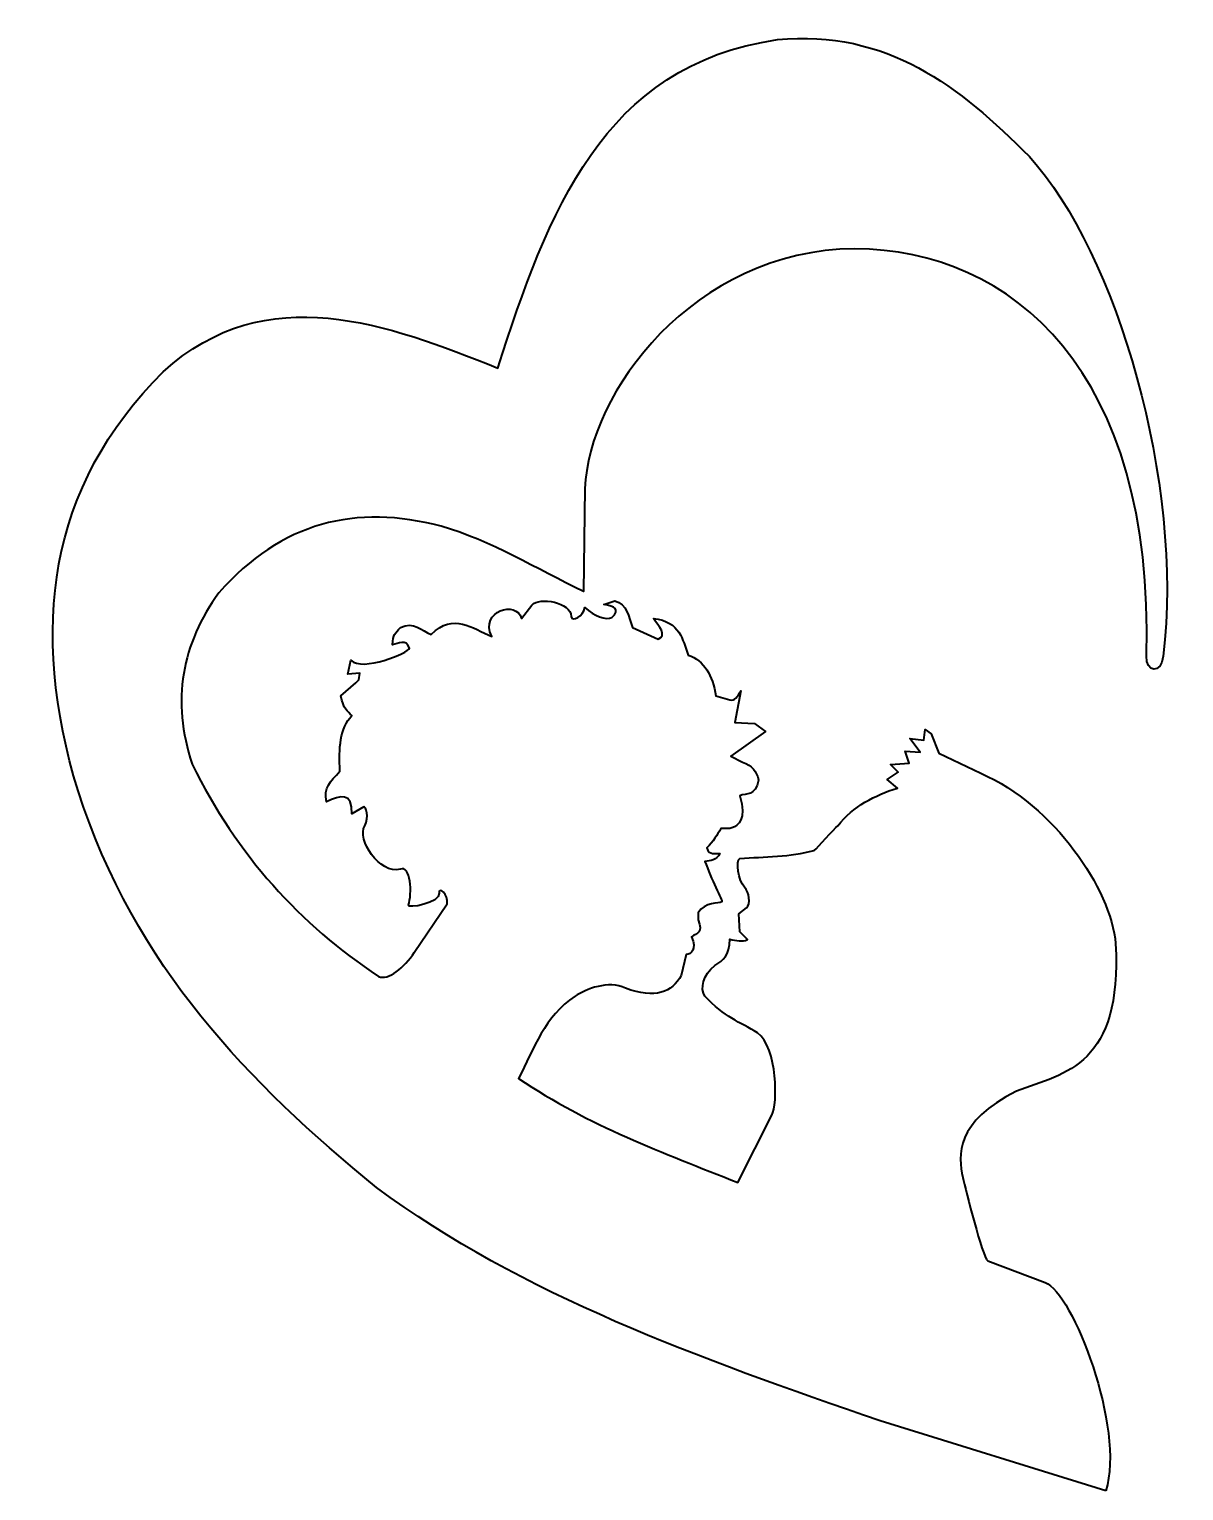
# Model space of a CAD drawing. Header units: centimetres. Extents: x -8.5 to 3.1, y -10.7 to 4.
import ezdxf

# ---------------------------------------------------------------- set-up
doc = ezdxf.new("R2010")
doc.units = ezdxf.units.CM
doc.header["$MEASUREMENT"] = 0
doc.layers.add('Layer 1', color=7, linetype='Continuous')

msp = doc.modelspace()

# ---------------------------------------------------------------- linework, layer by layer
at = {"layer": 'Layer 1', "color": 29, "lineweight": 40}
msp.add_open_spline([(2.34432, -10.72708), (2.54249, -10.09923), (2.00812, -8.73077), (1.73629, -8.6357), (1.73629, -8.6357), (1.73629, -8.6357), (1.15816, -8.41661), (1.15816, -8.41661), (1.15816, -8.41661), (1.105, -8.37677), (0.93872, -7.70658), (0.90897, -7.58006), (0.90897, -7.58006), (0.85661, -7.36188), (0.83455, -7.0148), (1.44723, -6.71363), (1.44723, -6.71363), (1.94775, -6.52813), (2.50598, -6.44862), (2.44399, -5.22974), (2.44399, -5.22974), (2.39278, -4.67733), (1.83084, -3.84559), (1.08839, -3.51681), (1.08839, -3.51681), (1.08839, -3.51681), (0.66804, -3.31763), (0.66804, -3.31763), (0.66804, -3.31763), (0.66804, -3.31763), (0.59001, -3.12318), (0.59001, -3.12318), (0.59001, -3.12318), (0.59001, -3.12318), (0.5302, -3.07861), (0.5302, -3.07861), (0.5302, -3.07861), (0.5302, -3.07861), (0.51731, -3.18414), (0.51731, -3.18414), (0.51731, -3.18414), (0.51731, -3.18414), (0.37535, -3.17006), (0.37535, -3.17006), (0.37535, -3.17006), (0.37535, -3.17006), (0.48036, -3.30767), (0.48036, -3.30767), (0.48036, -3.30767), (0.48036, -3.30767), (0.32782, -3.29771), (0.32782, -3.29771), (0.32782, -3.29771), (0.32782, -3.29771), (0.37072, -3.41722), (0.37072, -3.41722), (0.37072, -3.41722), (0.37072, -3.41722), (0.18023, -3.4313), (0.18023, -3.4313), (0.18023, -3.4313), (0.18023, -3.4313), (0.25705, -3.50806), (0.25705, -3.50806), (0.25705, -3.50806), (0.25705, -3.50806), (0.1479, -3.57958), (0.1479, -3.57958), (0.1479, -3.57958), (0.1479, -3.57958), (0.25111, -3.66619), (0.25111, -3.66619), (0.25111, -3.66619), (0.02389, -3.73892), (-0.19178, -3.84924), (-0.34696, -4.04463), (-0.34696, -4.04463), (-0.38679, -4.07253), (-0.54744, -4.26924), (-0.58618, -4.2936), (-0.58618, -4.2936), (-0.8256, -4.35923), (-1.08195, -4.35716), (-1.33376, -4.37328), (-1.33376, -4.37328), (-1.37324, -4.39189), (-1.34837, -4.60405), (-1.28392, -4.66209), (-1.28392, -4.66209), (-1.23576, -4.71521), (-1.22341, -4.83044), (-1.26398, -4.87122), (-1.26398, -4.87122), (-1.26398, -4.87122), (-1.34372, -4.93098), (-1.34372, -4.93098), (-1.34372, -4.93098), (-1.34372, -4.93098), (-1.33376, -5.11024), (-1.33376, -5.11024), (-1.33376, -5.11024), (-1.33376, -5.11024), (-1.25401, -5.18991), (-1.25401, -5.18991), (-1.25401, -5.18991), (-1.30504, -5.21457), (-1.36949, -5.199), (-1.43343, -5.18493), (-1.43343, -5.18493), (-1.43337, -5.35019), (-1.49825, -5.39941), (-1.58295, -5.44884), (-1.58295, -5.44884), (-1.70103, -5.54115), (-1.73548, -5.68176), (-1.68262, -5.75757), (-1.68262, -5.75757), (-1.49191, -5.96805), (-1.32807, -6.01739), (-1.15434, -6.12605), (-1.15434, -6.12605), (-0.95168, -6.27723), (-0.94983, -6.84814), (-1.00945, -6.95264), (-1.00945, -6.95264), (-1.00945, -6.95264), (-1.35369, -7.62985), (-1.35369, -7.62985), (-1.35369, -7.62985), (-2.09817, -7.33223), (-2.84814, -7.06201), (-3.55655, -6.58416), (-3.55655, -6.58416), (-3.39988, -6.2832), (-3.29254, -5.96107), (-2.98839, -5.75757), (-2.98839, -5.75757), (-2.87566, -5.68524), (-2.65453, -5.59548), (-2.48004, -5.6779), (-2.48004, -5.6779), (-2.18376, -5.7849), (-2.01158, -5.72284), (-1.92185, -5.54843), (-1.92185, -5.54843), (-1.92185, -5.54843), (-1.87201, -5.33929), (-1.87201, -5.33929), (-1.87201, -5.33929), (-1.81708, -5.338), (-1.76466, -5.28565), (-1.81719, -5.16003), (-1.81719, -5.16003), (-1.76521, -5.12731), (-1.69377, -5.11902), (-1.7524, -4.99073), (-1.7524, -4.99073), (-1.7524, -4.99073), (-1.7524, -4.92102), (-1.7524, -4.92102), (-1.7524, -4.92102), (-1.68768, -4.80945), (-1.53985, -4.82429), (-1.51317, -4.81147), (-1.51317, -4.81147), (-1.50175, -4.79825), (-1.62469, -4.57616), (-1.68262, -4.40315), (-1.68262, -4.40315), (-1.62477, -4.39661), (-1.5664, -4.39137), (-1.53311, -4.32348), (-1.53311, -4.32348), (-1.58047, -4.3177), (-1.63968, -4.34746), (-1.66269, -4.26871), (-1.66269, -4.26871), (-1.59834, -4.20397), (-1.56176, -4.13924), (-1.52314, -4.07451), (-1.52314, -4.07451), (-1.52314, -4.07451), (-1.43343, -4.07451), (-1.43343, -4.07451), (-1.43343, -4.07451), (-1.37813, -4.05303), (-1.27971, -4.02679), (-1.31382, -3.82553), (-1.31382, -3.82553), (-1.31382, -3.82553), (-1.33376, -3.74586), (-1.33376, -3.74586), (-1.33376, -3.74586), (-1.26575, -3.71222), (-1.17834, -3.75615), (-1.14437, -3.58652), (-1.14437, -3.58652), (-1.16271, -3.50067), (-1.21041, -3.43683), (-1.30385, -3.40726), (-1.30385, -3.40726), (-1.30385, -3.40726), (-1.42347, -3.3475), (-1.42347, -3.3475), (-1.42347, -3.3475), (-1.42347, -3.3475), (-1.0746, -3.09853), (-1.0746, -3.09853), (-1.0746, -3.09853), (-1.0746, -3.09853), (-1.18424, -3.01886), (-1.18424, -3.01886), (-1.18424, -3.01886), (-1.18424, -3.01886), (-1.38359, -3.0089), (-1.38359, -3.0089), (-1.38359, -3.0089), (-1.38359, -3.0089), (-1.32379, -2.69021), (-1.32379, -2.69021), (-1.32379, -2.69021), (-1.35481, -2.74218), (-1.38424, -2.80052), (-1.43343, -2.77984), (-1.43343, -2.77984), (-1.43343, -2.77984), (-1.57298, -2.74001), (-1.57298, -2.74001), (-1.57298, -2.74001), (-1.60572, -2.53506), (-1.68796, -2.38663), (-1.85208, -2.33169), (-1.85208, -2.33169), (-1.91134, -2.17563), (-1.92665, -1.99395), (-2.20094, -1.96321), (-2.20094, -1.96321), (-2.1473, -2.04238), (-2.05602, -2.13094), (-2.15352, -2.17235), (-2.15352, -2.17235), (-2.15352, -2.17235), (-2.41027, -2.05284), (-2.41027, -2.05284), (-2.41027, -2.05284), (-2.45143, -1.94831), (-2.46086, -1.81842), (-2.58968, -1.78395), (-2.58968, -1.78395), (-2.58968, -1.78395), (-2.69933, -1.82379), (-2.69933, -1.82379), (-2.69933, -1.82379), (-2.5921, -1.84008), (-2.52892, -1.87105), (-2.61959, -1.95325), (-2.61959, -1.95325), (-2.67441, -1.98247), (-2.799, -1.93748), (-2.88871, -1.85366), (-2.88871, -1.85366), (-2.90701, -1.93993), (-3.01665, -2.003), (-3.02826, -1.94329), (-3.02826, -1.94329), (-3.02592, -1.80233), (-3.34623, -1.73994), (-3.42198, -1.82877), (-3.42198, -1.82877), (-3.42198, -1.82877), (-3.52665, -1.96321), (-3.52665, -1.96321), (-3.52665, -1.96321), (-3.57256, -1.77375), (-3.94823, -1.88983), (-3.82568, -2.14247), (-3.82568, -2.14247), (-4.02234, -2.06538), (-4.20731, -1.89699), (-4.4337, -2.12255), (-4.4337, -2.12255), (-4.53259, -2.08699), (-4.61007, -1.98725), (-4.7427, -2.05284), (-4.7427, -2.05284), (-4.79281, -2.11066), (-4.82117, -2.12392), (-4.82123, -2.22677), (-4.82123, -2.22677), (-4.76135, -2.2214), (-4.68868, -2.15854), (-4.65299, -2.26198), (-4.65299, -2.26198), (-4.65948, -2.30732), (-5.12658, -2.50303), (-5.24109, -2.38149), (-5.24109, -2.38149), (-5.24109, -2.38149), (-5.27099, -2.52091), (-5.27099, -2.52091), (-5.27099, -2.52091), (-5.27099, -2.52091), (-5.15138, -2.51095), (-5.15138, -2.51095), (-5.15138, -2.51095), (-5.15138, -2.51095), (-5.16134, -2.58067), (-5.16134, -2.58067), (-5.16134, -2.58067), (-5.16134, -2.58067), (-5.19125, -2.61054), (-5.19125, -2.61054), (-5.19125, -2.61054), (-5.19125, -2.61054), (-5.34076, -2.74001), (-5.34076, -2.74001), (-5.34076, -2.74001), (-5.3176, -2.87325), (-5.27208, -2.89486), (-5.23112, -2.93919), (-5.23112, -2.93919), (-5.34852, -3.06312), (-5.36537, -3.26742), (-5.35073, -3.49689), (-5.35073, -3.49689), (-5.44768, -3.61054), (-5.51702, -3.65524), (-5.48529, -3.80562), (-5.48529, -3.80562), (-5.34518, -3.73477), (-5.22675, -3.70726), (-5.23112, -3.92512), (-5.23112, -3.92512), (-5.23112, -3.92512), (-5.11151, -3.85541), (-5.11151, -3.85541), (-5.11151, -3.85541), (-5.09253, -3.84729), (-5.05131, -3.95775), (-5.10154, -4.04463), (-5.10154, -4.04463), (-5.18274, -4.18508), (-4.95354, -4.5343), (-4.7427, -4.48282), (-4.7427, -4.48282), (-4.63999, -4.43382), (-4.62114, -4.73118), (-4.66296, -4.84135), (-4.66296, -4.84135), (-4.67961, -4.8852), (-4.33427, -4.82022), (-4.35396, -4.72184), (-4.35396, -4.72184), (-4.36298, -4.65066), (-4.25104, -4.73521), (-4.27422, -4.83139), (-4.27422, -4.83139), (-4.27422, -4.83139), (-4.60315, -5.31938), (-4.60315, -5.31938), (-4.60315, -5.31938), (-4.70111, -5.46396), (-4.86909, -5.60781), (-4.96199, -5.55839), (-4.96199, -5.55839), (-5.75071, -5.03924), (-6.38545, -4.34061), (-6.83592, -3.42718), (-6.83592, -3.42718), (-7.04654, -2.78512), (-6.9387, -2.21491), (-6.56679, -1.70428), (-6.56679, -1.70428), (-5.93978, -0.99378), (-5.18651, -0.8089), (-4.33403, -1.03703), (-4.33403, -1.03703), (-3.82691, -1.17911), (-3.37771, -1.46585), (-2.90402, -1.6914), (-2.90402, -1.6914), (-2.90402, -1.6914), (-2.88871, -0.65859), (-2.88871, -0.65859), (-2.88871, -0.65859), (-2.85775, 0.29433), (-1.80381, 1.73881), (-0.17751, 1.75147), (-0.17751, 1.75147), (1.40581, 1.74599), (2.83661, 0.51235), (2.75299, -2.34165), (2.75299, -2.34165), (2.74585, -2.50149), (2.90242, -2.52829), (2.92244, -2.34165), (2.92244, -2.34165), (3.12842, -0.60584), (2.46036, 1.70702), (1.57681, 2.67766), (1.57681, 2.67766), (0.87501, 3.3833), (0.15028, 3.95748), (-0.95498, 3.85281), (-0.95498, 3.85281), (-2.71203, 3.59927), (-3.26126, 2.11483), (-3.76466, 0.55348), (-3.76466, 0.55348), (-4.86708, 0.99093), (-6.08558, 1.46276), (-7.12498, 0.51657), (-7.12498, 0.51657), (-8.28748, -0.63878), (-8.4724, -2.07161), (-7.9822, -3.69607), (-7.9822, -3.69607), (-7.4105, -5.46321), (-6.26101, -6.63787), (-4.98193, -7.67964), (-4.98193, -7.67964), (-3.52447, -8.763), (-1.7312, -9.40178), (0.07873, -10.02533), (0.07873, -10.02533), (0.07873, -10.02533), (2.34432, -10.72708), (2.34432, -10.72708)], degree=3, knots=[0, 0, 0, 0, 0.00925926, 0.00925926, 0.00925926, 0.00925926, 0.01851852, 0.01851852, 0.01851852, 0.01851852, 0.02777778, 0.02777778, 0.02777778, 0.02777778, 0.03703704, 0.03703704, 0.03703704, 0.03703704, 0.0462963, 0.0462963, 0.0462963, 0.0462963, 0.05555556, 0.05555556, 0.05555556, 0.05555556, 0.06481481, 0.06481481, 0.06481481, 0.06481481, 0.07407407, 0.07407407, 0.07407407, 0.07407407, 0.08333333, 0.08333333, 0.08333333, 0.08333333, 0.09259259, 0.09259259, 0.09259259, 0.09259259, 0.10185185, 0.10185185, 0.10185185, 0.10185185, 0.11111111, 0.11111111, 0.11111111, 0.11111111, 0.12037037, 0.12037037, 0.12037037, 0.12037037, 0.12962963, 0.12962963, 0.12962963, 0.12962963, 0.13888889, 0.13888889, 0.13888889, 0.13888889, 0.14814815, 0.14814815, 0.14814815, 0.14814815, 0.15740741, 0.15740741, 0.15740741, 0.15740741, 0.16666667, 0.16666667, 0.16666667, 0.16666667, 0.17592593, 0.17592593, 0.17592593, 0.17592593, 0.18518519, 0.18518519, 0.18518519, 0.18518519, 0.19444444, 0.19444444, 0.19444444, 0.19444444, 0.2037037, 0.2037037, 0.2037037, 0.2037037, 0.21296296, 0.21296296, 0.21296296, 0.21296296, 0.22222222, 0.22222222, 0.22222222, 0.22222222, 0.23148148, 0.23148148, 0.23148148, 0.23148148, 0.24074074, 0.24074074, 0.24074074, 0.24074074, 0.25, 0.25, 0.25, 0.25, 0.25925926, 0.25925926, 0.25925926, 0.25925926, 0.26851852, 0.26851852, 0.26851852, 0.26851852, 0.27777778, 0.27777778, 0.27777778, 0.27777778, 0.28703704, 0.28703704, 0.28703704, 0.28703704, 0.2962963, 0.2962963, 0.2962963, 0.2962963, 0.30555556, 0.30555556, 0.30555556, 0.30555556, 0.31481481, 0.31481481, 0.31481481, 0.31481481, 0.32407407, 0.32407407, 0.32407407, 0.32407407, 0.33333333, 0.33333333, 0.33333333, 0.33333333, 0.34259259, 0.34259259, 0.34259259, 0.34259259, 0.35185185, 0.35185185, 0.35185185, 0.35185185, 0.36111111, 0.36111111, 0.36111111, 0.36111111, 0.37037037, 0.37037037, 0.37037037, 0.37037037, 0.37962963, 0.37962963, 0.37962963, 0.37962963, 0.38888889, 0.38888889, 0.38888889, 0.38888889, 0.39814815, 0.39814815, 0.39814815, 0.39814815, 0.40740741, 0.40740741, 0.40740741, 0.40740741, 0.41666667, 0.41666667, 0.41666667, 0.41666667, 0.42592593, 0.42592593, 0.42592593, 0.42592593, 0.43518519, 0.43518519, 0.43518519, 0.43518519, 0.44444444, 0.44444444, 0.44444444, 0.44444444, 0.4537037, 0.4537037, 0.4537037, 0.4537037, 0.46296296, 0.46296296, 0.46296296, 0.46296296, 0.47222222, 0.47222222, 0.47222222, 0.47222222, 0.48148148, 0.48148148, 0.48148148, 0.48148148, 0.49074074, 0.49074074, 0.49074074, 0.49074074, 0.5, 0.5, 0.5, 0.5, 0.50925926, 0.50925926, 0.50925926, 0.50925926, 0.51851852, 0.51851852, 0.51851852, 0.51851852, 0.52777778, 0.52777778, 0.52777778, 0.52777778, 0.53703704, 0.53703704, 0.53703704, 0.53703704, 0.5462963, 0.5462963, 0.5462963, 0.5462963, 0.55555556, 0.55555556, 0.55555556, 0.55555556, 0.56481481, 0.56481481, 0.56481481, 0.56481481, 0.57407407, 0.57407407, 0.57407407, 0.57407407, 0.58333333, 0.58333333, 0.58333333, 0.58333333, 0.59259259, 0.59259259, 0.59259259, 0.59259259, 0.60185185, 0.60185185, 0.60185185, 0.60185185, 0.61111111, 0.61111111, 0.61111111, 0.61111111, 0.62037037, 0.62037037, 0.62037037, 0.62037037, 0.62962963, 0.62962963, 0.62962963, 0.62962963, 0.63888889, 0.63888889, 0.63888889, 0.63888889, 0.64814815, 0.64814815, 0.64814815, 0.64814815, 0.65740741, 0.65740741, 0.65740741, 0.65740741, 0.66666667, 0.66666667, 0.66666667, 0.66666667, 0.67592593, 0.67592593, 0.67592593, 0.67592593, 0.68518519, 0.68518519, 0.68518519, 0.68518519, 0.69444444, 0.69444444, 0.69444444, 0.69444444, 0.7037037, 0.7037037, 0.7037037, 0.7037037, 0.71296296, 0.71296296, 0.71296296, 0.71296296, 0.72222222, 0.72222222, 0.72222222, 0.72222222, 0.73148148, 0.73148148, 0.73148148, 0.73148148, 0.74074074, 0.74074074, 0.74074074, 0.74074074, 0.75, 0.75, 0.75, 0.75, 0.75925926, 0.75925926, 0.75925926, 0.75925926, 0.76851852, 0.76851852, 0.76851852, 0.76851852, 0.77777778, 0.77777778, 0.77777778, 0.77777778, 0.78703704, 0.78703704, 0.78703704, 0.78703704, 0.7962963, 0.7962963, 0.7962963, 0.7962963, 0.80555556, 0.80555556, 0.80555556, 0.80555556, 0.81481481, 0.81481481, 0.81481481, 0.81481481, 0.82407407, 0.82407407, 0.82407407, 0.82407407, 0.83333333, 0.83333333, 0.83333333, 0.83333333, 0.84259259, 0.84259259, 0.84259259, 0.84259259, 0.85185185, 0.85185185, 0.85185185, 0.85185185, 0.86111111, 0.86111111, 0.86111111, 0.86111111, 0.87037037, 0.87037037, 0.87037037, 0.87037037, 0.87962963, 0.87962963, 0.87962963, 0.87962963, 0.88888889, 0.88888889, 0.88888889, 0.88888889, 0.89814815, 0.89814815, 0.89814815, 0.89814815, 0.90740741, 0.90740741, 0.90740741, 0.90740741, 0.91666667, 0.91666667, 0.91666667, 0.91666667, 0.92592593, 0.92592593, 0.92592593, 0.92592593, 0.93518519, 0.93518519, 0.93518519, 0.93518519, 0.94444444, 0.94444444, 0.94444444, 0.94444444, 0.9537037, 0.9537037, 0.9537037, 0.9537037, 0.96296296, 0.96296296, 0.96296296, 0.96296296, 0.97222222, 0.97222222, 0.97222222, 0.97222222, 0.98148148, 0.98148148, 0.98148148, 0.98148148, 1, 1, 1, 1], dxfattribs=at)

doc.saveas('drawing.dxf')
